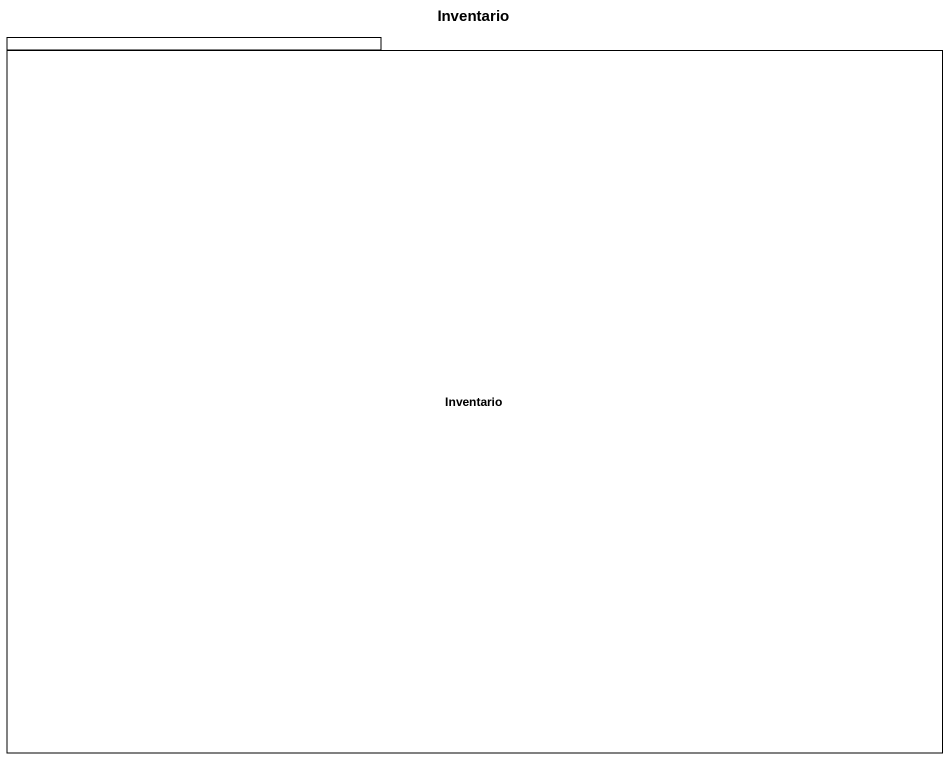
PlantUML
@startuml
title Inventario
package Inventario {
}
@enduml
